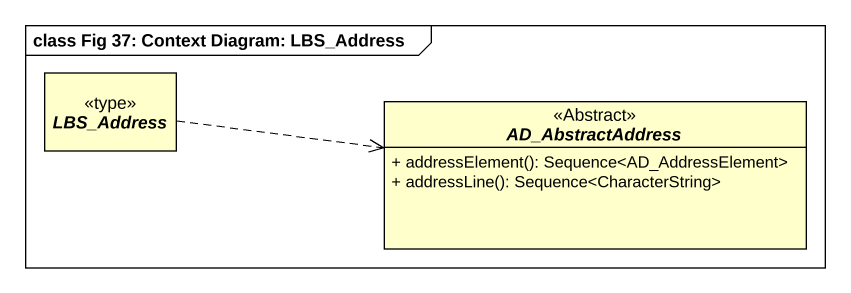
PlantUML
@startuml
mainframe class Fig 37: Context Diagram: LBS_Address
hide circle
hide empty members
skinparam classAttributeIconSize 0
abstract class LBS_Address <<type>>
abstract class AD_AbstractAddress <<Abstract>> {
  + addressElement(): Sequence<AD_AddressElement>
  + addressLine(): Sequence<CharacterString>
}
LBS_Address .right.> AD_AbstractAddress
@enduml
